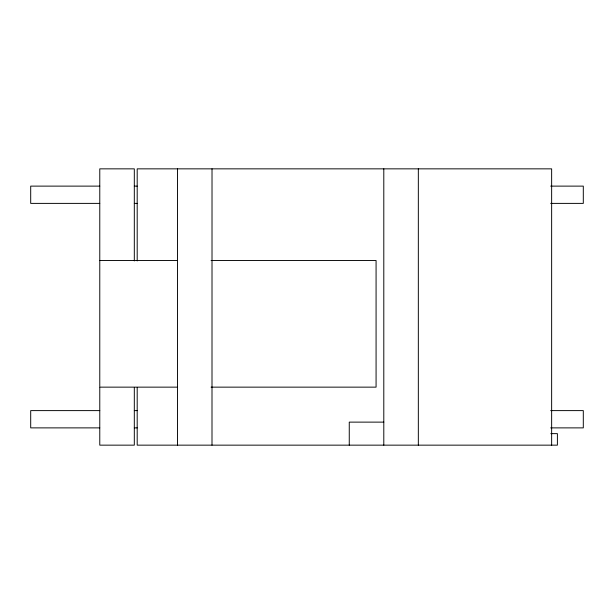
<?xml version="1.0" encoding="UTF-8"?>
<svg xmlns="http://www.w3.org/2000/svg" width="614" height="614" viewBox="0 0 614 614"><rect width="100%" height="100%" fill="white"/><g stroke="black" fill="none" stroke-linecap="round" stroke-linejoin="round"><path stroke-width="0.92" d="M99.775 186.119L30.7 186.119L30.7 203.387L99.775 203.387M134.312 186.119L137.191 186.119M550.681 186.119L583.3 186.119L583.3 203.387L550.681 203.387M134.312 203.387L137.191 203.387M99.775 260.505L177.484 260.505M211.062 260.505L376.075 260.505L376.075 387.142L211.062 387.142M177.484 387.142L99.775 387.142L99.775 168.85L134.312 168.85L134.312 260.95M99.775 410.612L30.7 410.612L30.7 427.881L99.775 427.881M134.312 410.612L137.191 410.612M550.681 410.612L583.3 410.612L583.3 427.881L550.681 427.881M383.796 422.125L349.259 422.125L349.259 445.15M134.312 427.881L137.191 427.881M550.835 433.637L557.397 433.637L557.397 445.15L137.191 445.15L137.191 387.587M551.641 445.15L551.641 168.85L137.191 168.85L137.191 260.95M418.334 168.85L418.334 445.15M383.796 168.85L383.796 445.15M212.022 168.85L211.999 445.15M177.461 168.85L177.461 445.15M134.312 387.587L134.312 445.15L99.775 445.15L99.775 387.587"/></g></svg>
